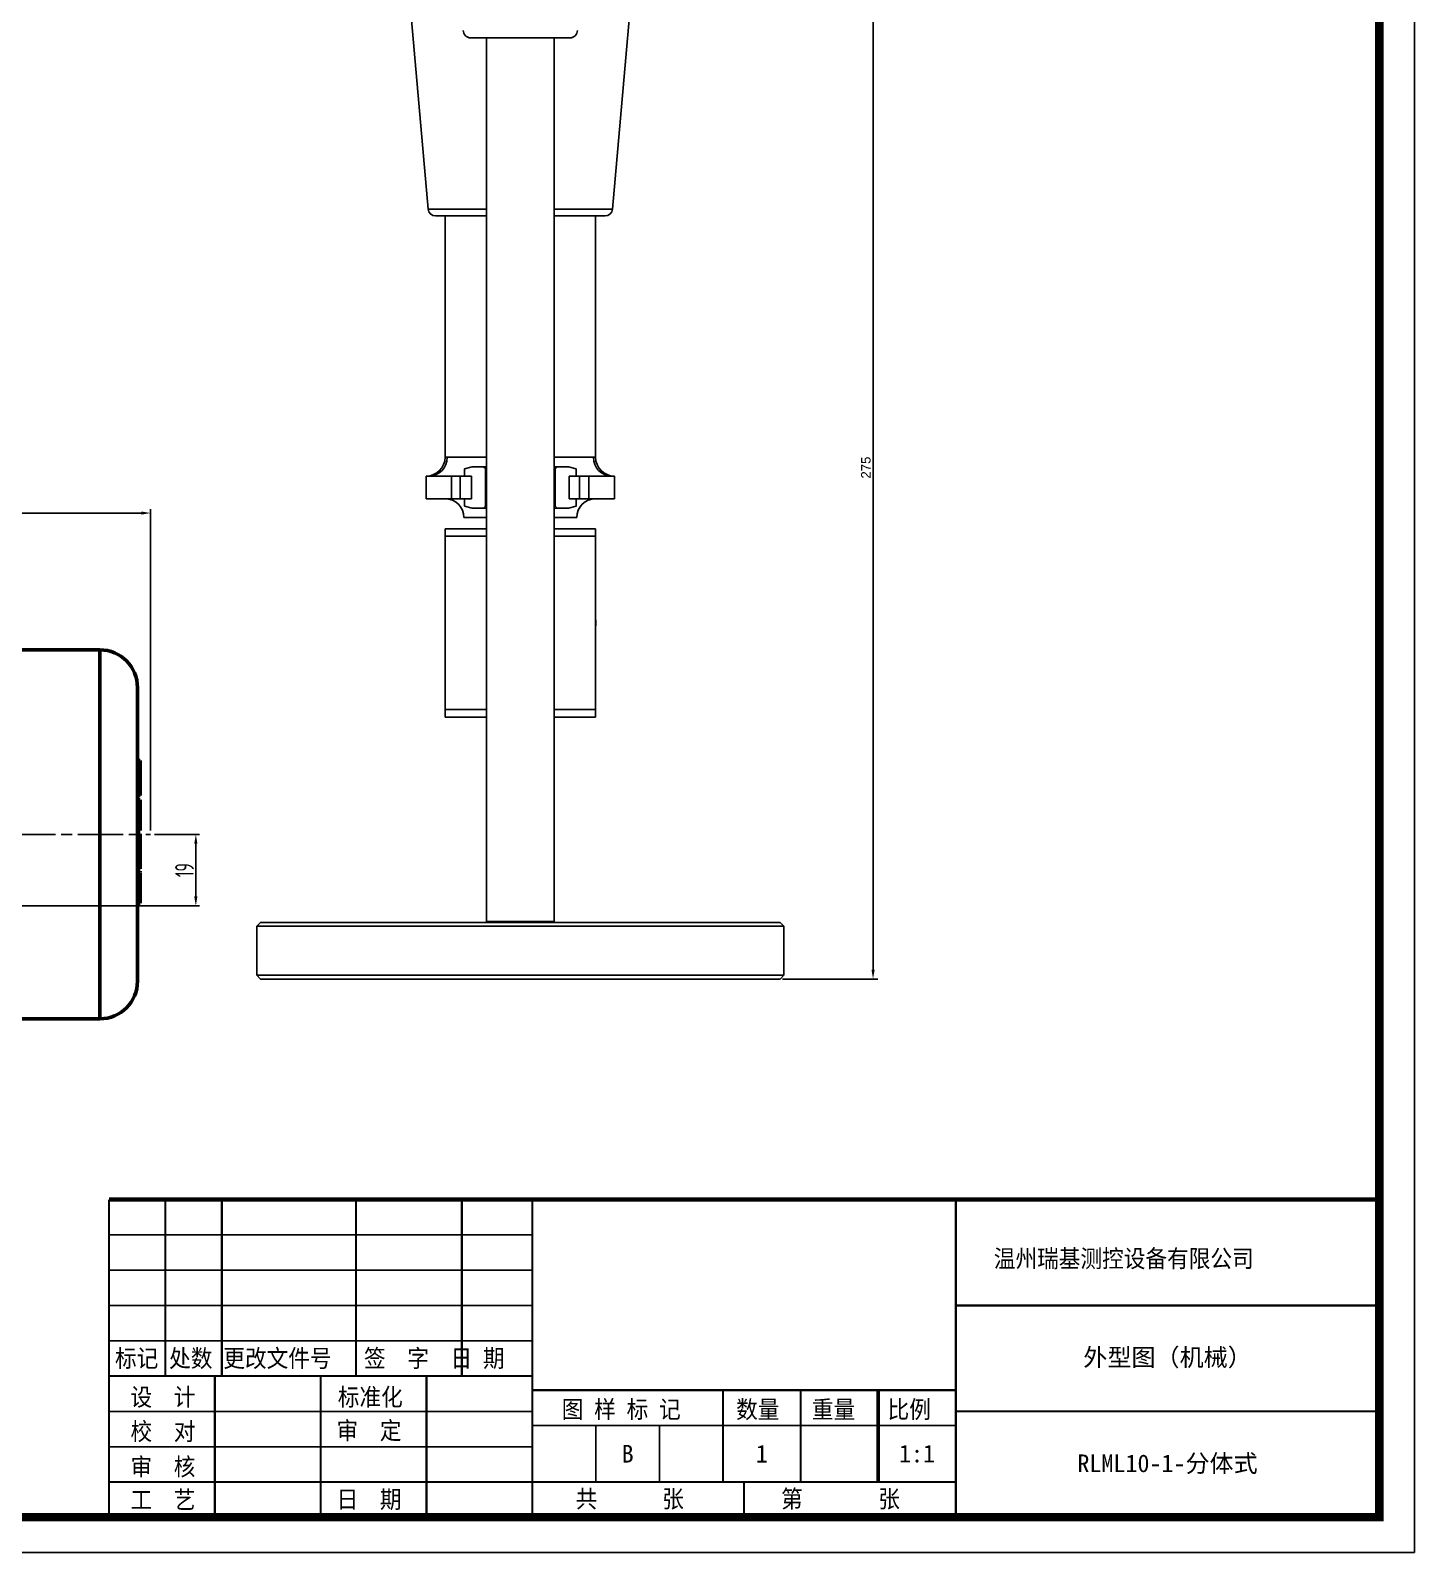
# Model space of a CAD drawing. Header units: millimetres. Extents: x 5231 to 7653, y 7068 to 7959.
# Drawn here: x 5939.6 to 6307.3, y 7071.9 to 7476.2 of the extents above; entities that cross this region are included whole.
import ezdxf

# ---------------------------------------------------------------- set-up
doc = ezdxf.new("R2010")
doc.units = ezdxf.units.MM
doc.linetypes.add('AM_ISO08W050', pattern=[18, 12, -1.5, 3, -1.5])
for name, color, linetype, lineweight in [('AM_5', 3, 'Continuous', 25), ('AM_7', 4, 'AM_ISO08W050', 25), ('AM_BOR', 7, 'Continuous', 50)]:
    doc.layers.add(name, color=color, linetype=linetype, lineweight=lineweight)
doc.styles.get("Standard").update_dxf_attribs({"font": 'arial.ttf'})
doc.styles.add('STYLE5', font='SimSun.ttf', dxfattribs={"height": 3})
doc.styles.add('工程字', font='gbenor.shx', dxfattribs={"width": 0.707, "bigfont": 'hztxt.shx'})
doc.dimstyles.new('AM_GB$0', dxfattribs={"dimtxt": 3.5, "dimasz": 2.5, "dimexe": 1, "dimexo": 1, "dimgap": 0.5, "dimtad": 1, "dimdsep": 46, "dimtxsty": '工程字', "dimcen": 0, "dimclrd": 256, "dimclre": 256, "dimclrt": 2, "dimadec": 0, "dimazin": 2, "dimtp": 0.1, "dimtm": 0.1, "dimtfac": 0.71, "dimtmove": 0, "dimatfit": 3, "dimfxl": 0, "dimlwd": -1, "dimlwe": -1, "dimarcsym": 0})
doc.dimstyles.new('ISO-25$0', dxfattribs={"dimtxt": 2.5, "dimasz": 2.5, "dimexe": 1.25, "dimexo": 0.625, "dimtad": 1, "dimtxsty": 'Standard', "dimcen": 2.5, "dimadec": 0, "dimazin": 0, "dimtfac": 1, "dimtmove": 0, "dimatfit": 3, "dimfxl": 0, "dimarcsym": 0})

# ---------------------------------------------------------------- blocks, each defined once
blk = doc.blocks.new('*D32')
at = {"layer": 'AM_5', "transparency": 16777216}
for p, q in [((5972.55, 7262.68), (5984.55, 7262.68)), ((5983.55, 7246.18), (5983.55, 7260.18)), ((5861.35, 7243.68), (5984.55, 7243.68))]:
    blk.add_line(p, q, dxfattribs=at)
for points in [[(5983.13, 7260.18), (5983.97, 7260.18), (5983.55, 7262.68)], [(5983.13, 7246.18), (5983.97, 7246.18), (5983.55, 7243.68)]]:
    blk.add_solid(points, dxfattribs=at)
at = {"layer": 'Defpoints', "color": 0, "transparency": 16777216}
for p in [(5971.55, 7262.68), (5983.55, 7262.68), (5860.35, 7243.68)]:
    blk.add_point(p, dxfattribs=at)
at = {"layer": 'AM_5', "color": 2, "transparency": 16777216, "insert": (5980.55, 7253.18), "char_height": 5, "attachment_point": 5, "rotation": 90, "style": '工程字'}
blk.add_mtext('19', dxfattribs=at)
blk = doc.blocks.new('*D35')
at = {"layer": 'AM_5', "transparency": 16777216}
for p, q in [((5605.56, 7244.84), (5605.56, 7349.03)), ((5608.06, 7348.03), (5969.05, 7348.03)), ((5971.55, 7263.68), (5971.55, 7349.03))]:
    blk.add_line(p, q, dxfattribs=at)
for points in [[(5608.06, 7348.45), (5608.06, 7347.62), (5605.56, 7348.03)], [(5969.05, 7348.45), (5969.05, 7347.62), (5971.55, 7348.03)]]:
    blk.add_solid(points, dxfattribs=at)
at = {"layer": 'Defpoints', "color": 0, "transparency": 16777216}
for p in [(5971.55, 7348.03), (5971.55, 7262.68), (5605.56, 7243.84)]:
    blk.add_point(p, dxfattribs=at)
at = {"layer": 'AM_5', "color": 2, "transparency": 16777216, "insert": (5788.55, 7351.03), "char_height": 5, "attachment_point": 5, "style": '工程字'}
blk.add_mtext('366', dxfattribs=at)
blk = doc.blocks.new('*D37')
at = {"layer": 'AM_5', "color": 0, "linetype": 'ByBlock', "lineweight": -2, "transparency": 16777216}
for p, q in [((6134.39, 7495.96), (6164.73, 7495.96)), ((6163.48, 7493.46), (6163.48, 7226.76)), ((6139.39, 7224.26), (6164.73, 7224.26))]:
    blk.add_line(p, q, dxfattribs=at)
at = {"layer": 'AM_5', "color": 0, "transparency": 16777216}
for points in [[(6163.06, 7493.46), (6163.9, 7493.46), (6163.48, 7495.96)], [(6163.06, 7226.76), (6163.9, 7226.76), (6163.48, 7224.26)]]:
    blk.add_solid(points, dxfattribs=at)
at = {"layer": 'Defpoints', "color": 0, "transparency": 16777216}
for p in [(6133.76, 7495.96), (6138.76, 7224.26), (6163.48, 7224.26)]:
    blk.add_point(p, dxfattribs=at)
at = {"layer": 'AM_5', "color": 0, "transparency": 16777216, "insert": (6161.58, 7360.11), "char_height": 2.5, "attachment_point": 5, "rotation": 90}
blk.add_mtext('275', dxfattribs=at)

msp = doc.modelspace()

# ---------------------------------------------------------------- linework, layer by layer
for p, q in [((6307.34, 7071.912), (6307.34, 7859.412)), ((5960.465, 7156.287), (6072.965, 7156.287)), ((5960.465, 7146.912), (6072.965, 7146.912)), ((5960.465, 7137.537), (6072.965, 7137.537)), ((5960.465, 7128.162), (6072.965, 7128.162)), ((5960.465, 7109.412), (6072.965, 7109.412)), ((6072.965, 7105.662), (6185.465, 7105.662)), ((6089.84, 7090.662), (6089.84, 7105.662)), ((6106.715, 7090.662), (6106.715, 7105.662)), ((5960.465, 7100.037), (6072.965, 7100.037)), ((5231.09, 7071.912), (6307.34, 7071.912))]:
    msp.add_line(p, q)
at = {"color": 7, "linetype": 'Continuous', "lineweight": 25}
for p, q in [((6039.364, 7495.958), (6045.241, 7428.784)), ((6094.287, 7428.784), (6100.164, 7495.958)), ((6060.457, 7474.258), (6056.602, 7474.258)), ((6082.926, 7474.258), (6060.457, 7474.258)), ((6060.764, 7474.258), (6060.764, 7239.508)), ((6078.764, 7239.508), (6078.764, 7474.258)), ((6045.241, 7428.784), (6060.764, 7428.784)), ((6078.764, 7428.784), (6094.287, 7428.784)), ((6060.764, 7426.958), (6047.233, 7426.958)), ((6049.764, 7426.958), (6049.764, 7362.847)), ((6092.295, 7426.958), (6078.764, 7426.958)), ((6089.764, 7362.847), (6089.764, 7426.958)), ((6050.348, 7362.847), (6060.764, 7362.847)), ((6078.764, 7362.847), (6089.18, 7362.847)), ((6056.964, 7360.347), (6054.964, 7359.811)), ((6054.964, 7359.811), (6054.964, 7357.847)), ((6056.964, 7360.347), (6060.014, 7360.347)), ((6060.514, 7359.847), (6060.014, 7360.347)), ((6060.014, 7360.347), (6060.764, 7360.347)), ((6060.764, 7359.847), (6060.514, 7359.847)), ((6060.514, 7349.847), (6060.514, 7359.847)), ((6078.764, 7360.347), (6079.514, 7360.347)), ((6079.014, 7359.847), (6078.764, 7359.847)), ((6079.514, 7360.347), (6079.014, 7359.847)), ((6079.014, 7359.847), (6079.014, 7349.847)), ((6079.514, 7360.347), (6082.564, 7360.347)), ((6084.564, 7359.811), (6082.564, 7360.347)), ((6084.564, 7359.811), (6084.564, 7357.847)), ((6044.764, 7351.847), (6044.764, 7357.847)), ((6045.494, 7357.847), (6044.764, 7357.847)), ((6051.487, 7357.847), (6045.494, 7357.847)), ((6051.487, 7351.847), (6051.487, 7357.847)), ((6051.487, 7357.847), (6053.764, 7357.847)), ((6053.764, 7357.847), (6053.764, 7351.847)), ((6056.764, 7357.847), (6053.764, 7357.847)), ((6054.964, 7357.847), (6056.764, 7357.847)), ((6056.764, 7357.847), (6056.764, 7351.847)), ((6082.764, 7357.847), (6084.564, 7357.847)), ((6082.764, 7351.847), (6082.764, 7357.847)), ((6085.47, 7357.847), (6082.764, 7357.847)), ((6085.47, 7351.847), (6085.47, 7357.847)), ((6085.47, 7357.847), (6088.006, 7357.847)), ((6088.006, 7357.847), (6088.006, 7351.847)), ((6094.034, 7357.847), (6088.006, 7357.847)), ((6094.764, 7357.847), (6094.034, 7357.847)), ((6094.764, 7351.847), (6094.764, 7357.847)), ((6051.487, 7351.847), (6044.764, 7351.847)), ((6053.764, 7351.847), (6051.487, 7351.847)), ((6056.764, 7351.847), (6053.764, 7351.847)), ((6054.964, 7351.847), (6054.964, 7349.882)), ((6056.764, 7351.847), (6054.964, 7351.847)), ((6084.564, 7351.847), (6082.764, 7351.847)), ((6085.47, 7351.847), (6082.764, 7351.847)), ((6084.564, 7351.847), (6084.564, 7349.882)), ((6088.006, 7351.847), (6085.47, 7351.847)), ((6094.764, 7351.847), (6088.006, 7351.847)), ((6060.764, 7346.847), (6054.764, 7346.847)), ((6054.964, 7349.882), (6056.964, 7349.347)), ((6056.964, 7349.347), (6060.014, 7349.347)), ((6060.014, 7349.347), (6060.514, 7349.847)), ((6060.764, 7349.347), (6060.014, 7349.347)), ((6060.514, 7349.847), (6060.764, 7349.847)), ((6078.764, 7349.847), (6079.014, 7349.847)), ((6079.514, 7349.347), (6078.764, 7349.347)), ((6084.764, 7346.847), (6078.764, 7346.847)), ((6079.014, 7349.847), (6079.514, 7349.347)), ((6079.514, 7349.347), (6082.564, 7349.347)), ((6082.564, 7349.347), (6084.564, 7349.882)), ((6049.764, 7343.847), (6060.764, 7343.847)), ((6049.764, 7341.847), (6049.764, 7343.847)), ((6078.764, 7343.847), (6089.764, 7343.847)), ((6089.764, 7343.847), (6089.764, 7341.847)), ((6060.764, 7341.847), (6049.764, 7341.847)), ((6049.764, 7341.847), (6049.764, 7295.847)), ((6089.764, 7341.847), (6078.764, 7341.847)), ((6089.764, 7341.847), (6089.764, 7295.847)), ((6089.864, 7319.64), (6089.764, 7319.64)), ((6089.864, 7318.847), (6089.764, 7318.847)), ((6089.864, 7318.053), (6089.764, 7318.053)), ((6089.864, 7319.64), (6089.864, 7318.847)), ((6089.864, 7318.847), (6089.864, 7318.053)), ((6049.764, 7295.847), (6060.764, 7295.847)), ((6049.764, 7293.847), (6049.764, 7295.847)), ((6060.764, 7293.847), (6049.764, 7293.847)), ((6078.764, 7295.847), (6089.764, 7295.847)), ((6089.764, 7293.847), (6078.764, 7293.847)), ((6089.764, 7295.847), (6089.764, 7293.847)), ((6000.764, 7239.258), (5999.764, 7238.258)), ((5999.764, 7238.258), (5999.764, 7225.258)), ((6139.764, 7238.258), (5999.764, 7238.258)), ((6000.764, 7239.258), (6138.764, 7239.258)), ((6060.764, 7239.508), (6061.014, 7239.258)), ((6060.764, 7239.508), (6078.763, 7239.508)), ((6078.514, 7239.258), (6078.764, 7239.508)), ((6139.764, 7238.258), (6138.764, 7239.258)), ((6139.764, 7225.258), (6139.764, 7238.258)), ((5999.764, 7225.258), (6000.764, 7224.258)), ((5999.764, 7225.258), (6139.764, 7225.258)), ((6138.764, 7224.258), (6139.764, 7225.258)), ((6138.764, 7224.258), (6000.764, 7224.258)), ((6076.484, 7224.233), (6062.984, 7224.233))]:
    msp.add_line(p, q, dxfattribs=at)
at = {"const_width": 2.25}
msp.add_lwpolyline([(6297.965, 7850.037), (5277.965, 7850.037), (5277.965, 7081.287), (6297.965, 7081.287)], close=True, dxfattribs=at)
at = {"color": 7, "linetype": 'Continuous', "lineweight": 25, "flags": 128}
for points in [[(6062.733, 7224.258), (6062.74, 7224.257), (6062.984, 7224.233)], [(6076.484, 7224.233), (6076.728, 7224.257), (6076.735, 7224.258)]]:
    msp.add_lwpolyline(points, dxfattribs=at)
for points, const_width in [([(5960.465, 7165.662), (6297.965, 7165.662)], 1.125), ([(5960.465, 7165.662), (5960.465, 7081.287)], 0.562), ([(5975.465, 7165.662), (5975.465, 7118.787)], 0.562), ([(5990.465, 7165.662), (5990.465, 7118.787)], 0.562), ([(6026.09, 7165.662), (6026.09, 7118.787)], 0.562), ([(6054.215, 7165.662), (6054.215, 7118.787)], 0.562), ([(6072.965, 7081.287), (6072.965, 7165.662)], 0.562), ([(6185.465, 7081.287), (6185.465, 7165.662)], 0.562), ([(6185.465, 7137.537), (6297.965, 7137.537)], 0.562), ([(5960.465, 7118.787), (6072.965, 7118.787)], 0.562), ([(5988.59, 7118.787), (5988.59, 7081.287)], 0.562), ([(6016.715, 7118.787), (6016.715, 7081.287)], 0.562), ([(6044.84, 7118.787), (6044.84, 7081.287)], 0.562), ([(6072.965, 7115.037), (6185.465, 7115.037)], 0.562), ([(6123.59, 7090.662), (6123.59, 7115.037)], 0.562), ([(6144.215, 7090.662), (6144.215, 7115.037)], 0.562), ([(6164.84, 7090.662), (6164.84, 7115.037)], 0.938), ([(6185.465, 7109.412), (6297.965, 7109.412)], 0.562), ([(5960.465, 7090.662), (6185.465, 7090.662)], 0.562), ([(6129.215, 7081.287), (6129.215, 7090.662)], 0.562)]:
    msp.add_lwpolyline(points, dxfattribs=dict(const_width=const_width))
at = {"color": 7, "linetype": 'Continuous', "lineweight": 25}
for centre, radius, start, end in [((6056.602, 7476.258), 2, 181, 270), ((6082.926, 7476.258), 2, 270, 359), ((6047.233, 7428.958), 2, 185, 270), ((6092.295, 7428.958), 2, 270, 355), ((6044.764, 7362.847), 5, 270, 0), ((6045.42, 7362.775), 4.929, 270.86167, 0.8365), ((6094.108, 7362.775), 4.929, 179.1635, 269.13833), ((6094.764, 7362.847), 5, 180, 270), ((6049.764, 7346.847), 5, 0, 90), ((6089.764, 7346.847), 5, 90, 180)]:
    msp.add_arc(centre, radius, start, end, dxfattribs=at)
for points in [[(6049.764, 7362.847), (6049.814, 7362.845), (6049.884, 7362.842), (6050.244, 7362.846), (6050.348, 7362.847)], [(6089.18, 7362.847), (6089.407, 7362.845), (6089.727, 7362.842), (6089.756, 7362.846), (6089.764, 7362.847)]]:
    msp.add_open_spline(points, degree=3, knots=[0, 0, 0, 0, 0.7107516, 1, 1, 1, 1], dxfattribs=at)
at = {"layer": 'AM_7'}
msp.add_line((5862.234, 7262.684), (5971.551, 7262.684), dxfattribs=at)
at = {"layer": 'AM_BOR'}
for p, q in [((5958.057, 7311.684), (5886.057, 7311.684)), ((5958.057, 7213.684), (5958.057, 7311.684)), ((5968.057, 7301.684), (5968.057, 7223.684)), ((5968.757, 7282.265), (5968.057, 7282.265)), ((5968.757, 7278.555), (5968.757, 7282.265)), ((5968.757, 7278.555), (5968.057, 7278.555)), ((5968.757, 7276.663), (5968.757, 7278.555)), ((5968.757, 7276.663), (5968.057, 7276.663)), ((5968.757, 7272.965), (5968.757, 7276.663)), ((5968.757, 7272.965), (5968.057, 7272.965)), ((5968.757, 7271.898), (5968.057, 7271.898)), ((5968.757, 7267.965), (5968.057, 7267.965)), ((5968.757, 7263.696), (5968.057, 7263.696)), ((5968.757, 7262.849), (5968.057, 7262.849)), ((5968.757, 7259.14), (5968.757, 7262.849)), ((5968.757, 7259.14), (5968.057, 7259.14)), ((5968.757, 7257.248), (5968.757, 7259.14)), ((5968.757, 7257.248), (5968.057, 7257.248)), ((5968.757, 7253.55), (5968.057, 7253.55)), ((5968.757, 7253.55), (5968.757, 7257.248)), ((5968.757, 7252.921), (5968.057, 7252.921)), ((5968.757, 7252.557), (5968.057, 7252.557)), ((5968.757, 7252.732), (5968.757, 7252.921)), ((5968.757, 7248.257), (5968.057, 7248.257)), ((5968.757, 7244.427), (5968.757, 7248.257)), ((5968.757, 7244.427), (5968.057, 7244.427)), ((5886.057, 7213.684), (5958.057, 7213.684))]:
    msp.add_line(p, q, dxfattribs=at)
for centre, start, end in [((5958.057, 7301.684), 0, 90), ((5958.057, 7223.684), 270, 0)]:
    msp.add_arc(centre, 10, start, end, dxfattribs=at)
for points, knots in [([(5968.757, 7267.965), (5968.757, 7268.403), (5968.757, 7269.278), (5968.757, 7270.461), (5968.757, 7271.312), (5968.757, 7271.825), (5968.757, 7271.873), (5968.757, 7271.898)], [0, 0, 0, 0, 0.1867586, 0.3729225, 0.5594708, 0.7795027, 1, 1, 1, 1]), ([(5968.757, 7263.696), (5968.757, 7263.719), (5968.757, 7263.765), (5968.757, 7264.215), (5968.757, 7264.971), (5968.757, 7265.774), (5968.757, 7266.816), (5968.757, 7267.582), (5968.757, 7267.965)], [0, 0, 0, 0, 0.2504022, 0.5002939, 0.6253666, 0.7502877, 0.8750807, 1, 1, 1, 1]), ([(5968.757, 7248.257), (5968.757, 7248.863), (5968.757, 7250.072), (5968.757, 7251.63), (5968.757, 7252.472), (5968.757, 7252.528), (5968.757, 7252.557)], [0, 0, 0, 0, 0.2807587, 0.5601554, 0.7794401, 1, 1, 1, 1])]:
    msp.add_open_spline(points, degree=3, knots=knots, dxfattribs=at)

# ---------------------------------------------------------------- texts
at = {"style": 'STYLE5', "width": 0.9}
for s, p in [('   温州瑞基测控设备有限公司', (6186.943, 7147.674)), ('标记 处数 更改文件号   签  字  日 期', (5962.087, 7121.179)), ('设  计', (5966.193, 7110.876)), ('标准化', (6021.266, 7110.876)), ('图 样 标 记', (6080.759, 7107.615)), ('数量   重量   比例', (6127.099, 7107.59)), ('校  对', (5966.193, 7101.745)), ('审  定', (6020.942, 7101.979)), ('审  核', (5966.193, 7092.378)), ('工  艺', (5966.193, 7083.591)), ('日  期', (6020.942, 7083.715)), ('共      张         第       张', (6084.475, 7083.85))]:
    msp.add_text(s, height=4.6875, dxfattribs=at).set_placement(p)
at = {"attachment_point": 5, "style": 'STYLE5'}
for s, insert, char_height, width in [('外型图（机械）', (6241.715, 7123.475), 4.6875, 112.5), ('B', (6098.278, 7098.162), 4.688, 16.875), ('1', (6133.903, 7098.162), 4.688, 20.625), ('1:1', (6175.153, 7098.162), 4.6875, 20.625), ('RLML10-1-分体式', (6241.715, 7095.35), 4.6875, 112.5)]:
    msp.add_mtext(s, dxfattribs=dict(at, insert=insert, char_height=char_height, width=width))

# ---------------------------------------------------------------- dimensions: what is measured, and where the dimension line sits
at = {"layer": 'AM_5'}
dim = msp.add_linear_dim(base=(6163.478, 7224.258), p1=(6133.764, 7495.958), p2=(6138.764, 7224.258), angle=90, text='275', dimstyle='ISO-25$0', override={"dimpost": '', "dimfxl": 1.25, "dimarcsym": 1}, dxfattribs=at)
dim.commit()
dim.dimension.update_dxf_attribs({"geometry": '*D37', "text_midpoint": (6161.577, 7360.108)})
dim = msp.add_linear_dim(base=(5971.551, 7348.034), p1=(5605.557, 7243.839), p2=(5971.551, 7262.684), text='366', dimstyle='AM_GB$0', override={"dimtxt": 5}, dxfattribs=at)
dim.commit()
dim.dimension.update_dxf_attribs({"geometry": '*D35', "text_midpoint": (5788.554, 7348.034), "dimtype": 160})
dim = msp.add_linear_dim(base=(5983.551, 7262.684), p1=(5860.351, 7243.682), p2=(5971.551, 7262.684), angle=90, dimstyle='AM_GB$0', override={"dimtxt": 5}, dxfattribs=at)
dim.commit()
dim.dimension.update_dxf_attribs({"geometry": '*D32', "text_midpoint": (5980.551, 7253.183)})

doc.saveas('drawing.dxf')
